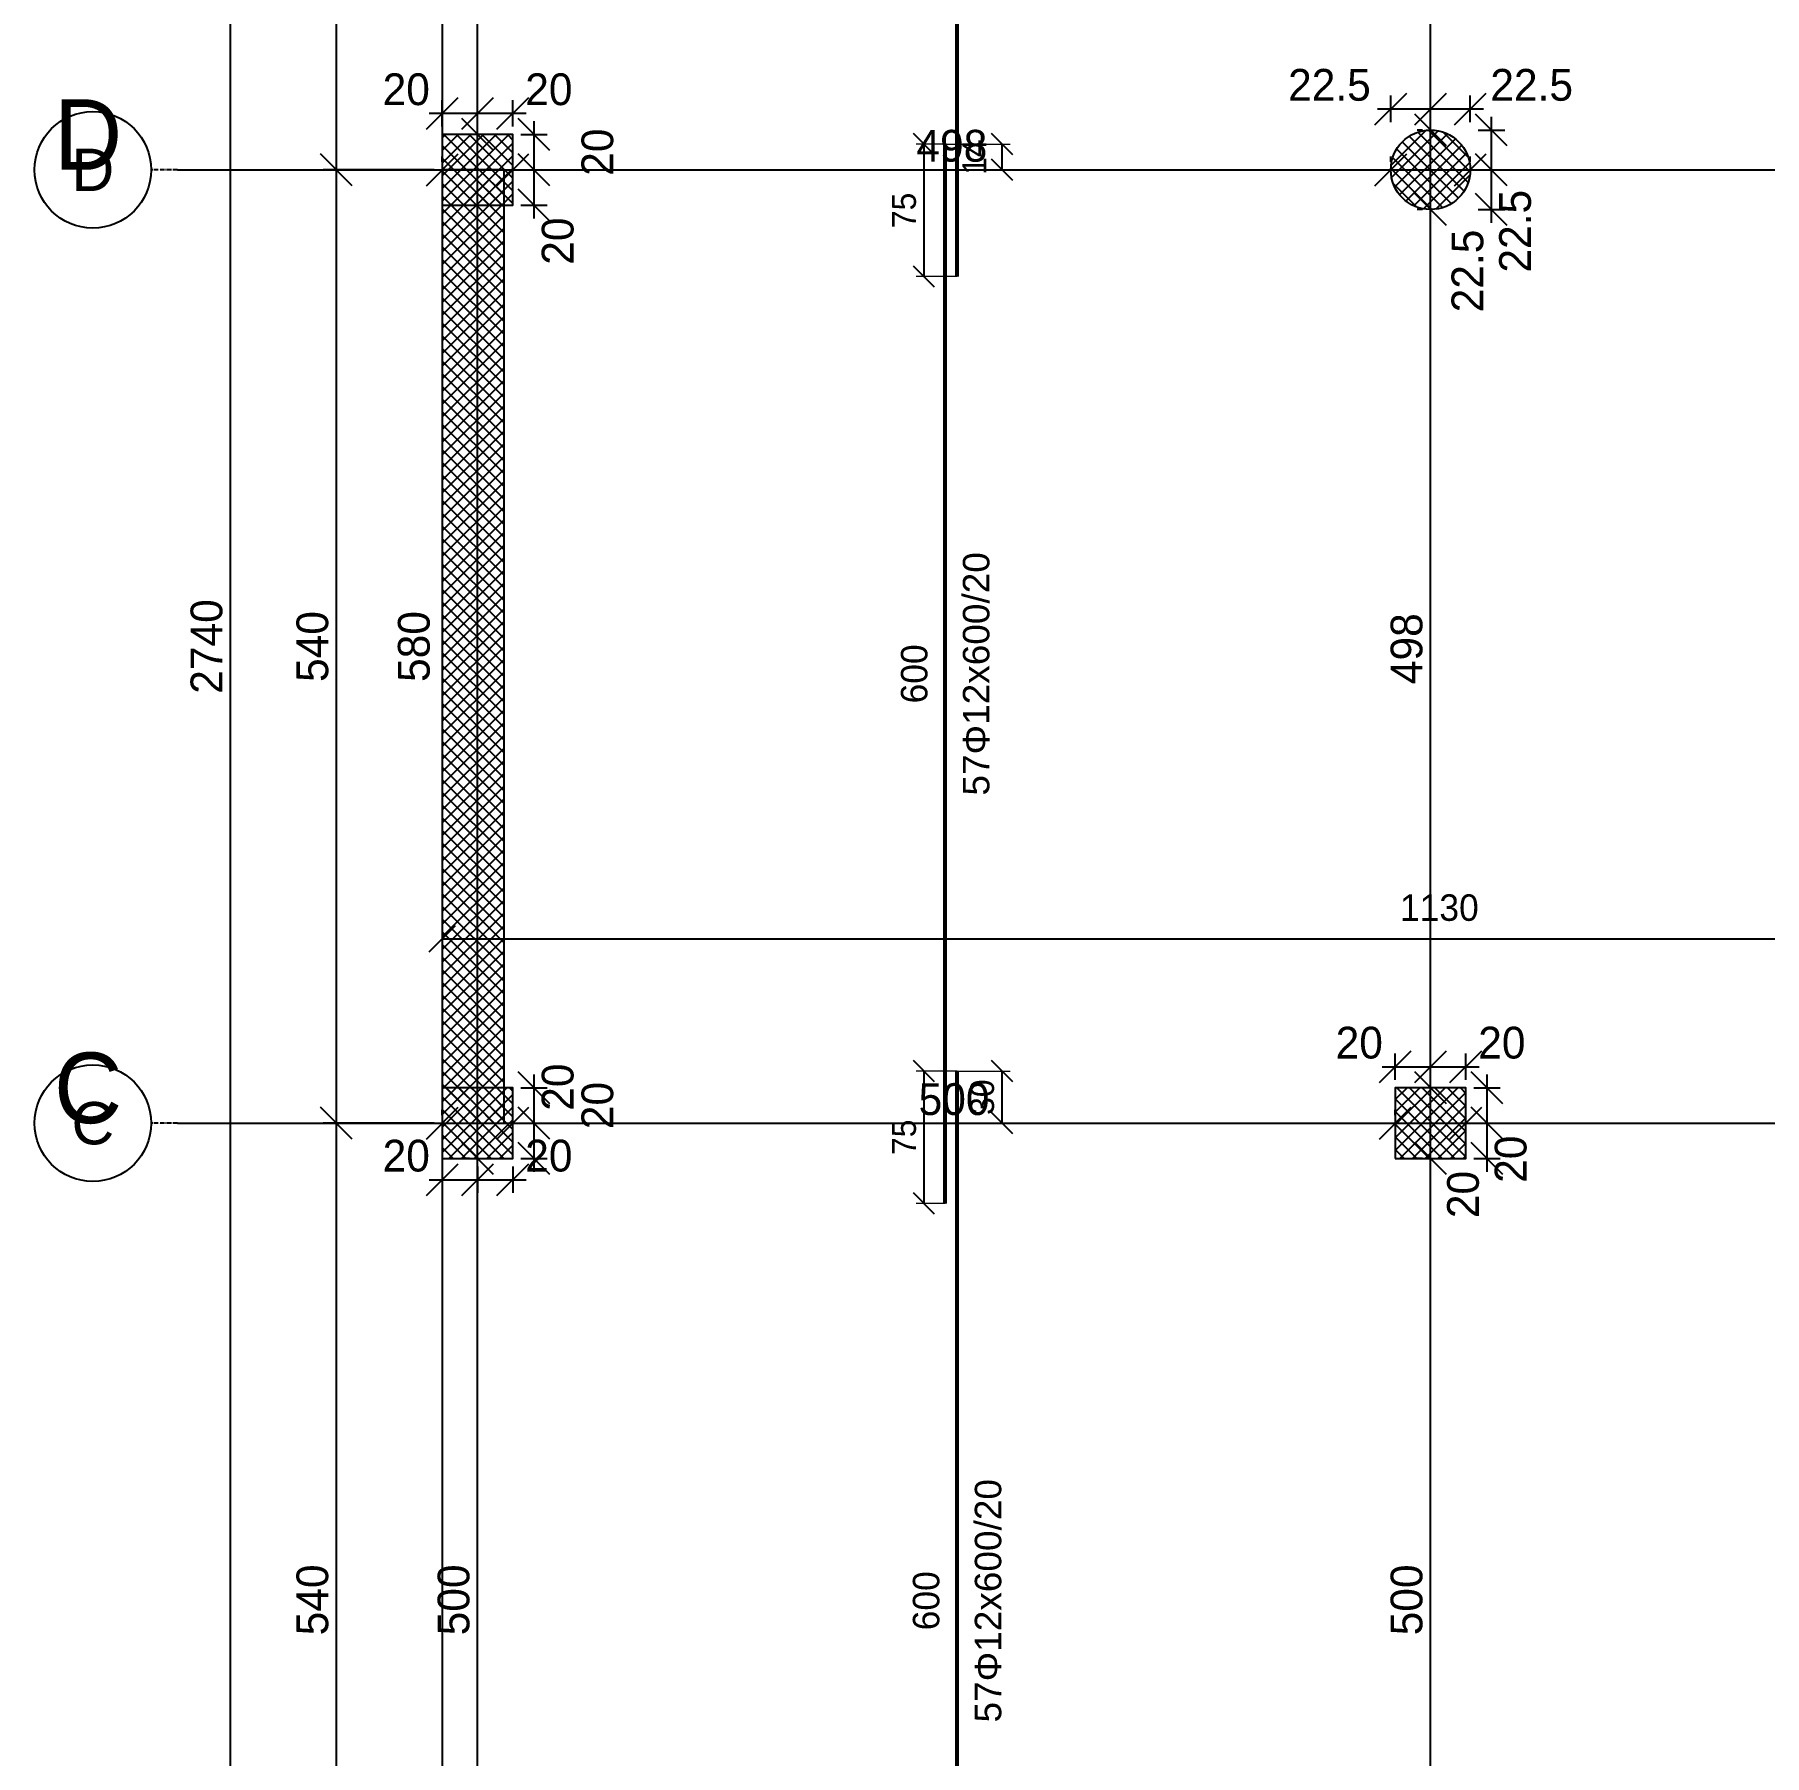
# Model space of a CAD drawing. Header units: centimetres. Extents: x -231 to 7431, y -4464 to 7215.
# Drawn here: x 4229 to 5209, y 742 to 1717 of the extents above; entities that cross this region are included whole.
import ezdxf
from ezdxf.enums import TextEntityAlignment as Align

# ---------------------------------------------------------------- set-up
doc = ezdxf.new("R2010")
doc.units = ezdxf.units.CM
doc.linetypes.add('DASHDOT', pattern=[3.556, 2.54, -0.508, 0, -0.508])
for name, color, linetype in [('AXIS', 8, 'Continuous'), ('COLUMN', 3, 'Continuous'), ('FW_AXIS', 7, 'Continuous'), ('FW_COLUMN_HATCH', 8, 'Continuous'), ('FW_DIM', 7, 'Continuous'), ('FW_WALL_HATCH', 8, 'Continuous'), ('REB_BOT_MESH_Y', 5, 'Continuous'), ('REB_BOT_MESH_Y_AXDIM', 5, 'Continuous'), ('REB_BOT_MESH_Y_LAP', 5, 'Continuous'), ('REB_BOT_MESH_Y_RANGE', 5, 'Continuous'), ('REB_BOT_MESH_Y_TEXT', 5, 'Continuous'), ('SLAB', 7, 'Continuous'), ('WALL', 4, 'Continuous')]:
    doc.layers.add(name, color=color, linetype=linetype)
doc.styles.add('REBAR_TXT', font='arial.ttf')
doc.dimstyles.new('FW_DIM', dxfattribs={"dimtxt": 18, "dimasz": 9, "dimexe": 7.5, "dimexo": 4.5, "dimgap": 4.5, "dimtad": 1, "dimdec": 0, "dimtxsty": 'Standard', "dimtsz": 9, "dimcen": 2.5, "dimdle": 7.5, "dimclrd": 256, "dimclre": 256, "dimclrt": 7, "dimazin": 3, "dimtfac": 1, "dimtmove": 2, "dimatfit": 3})
doc.dimstyles.new('REBAR LAP', dxfattribs={"dimtxt": 13.5, "dimasz": 2.5, "dimexe": 4.5, "dimexo": 0, "dimgap": 4.5, "dimtad": 1, "dimdec": 0, "dimtxsty": 'Standard', "dimtsz": 6, "dimcen": 2.5, "dimclrd": 6, "dimclre": 6, "dimclrt": 7, "dimazin": 3, "dimtfac": 1, "dimtmove": 2, "dimatfit": 3, "dimlwd": 25, "dimlwe": 18})
doc.dimstyles.new('REBAR M-200', dxfattribs={"dimtxt": 15, "dimasz": 15, "dimexe": 25, "dimexo": 12.5, "dimgap": 10, "dimtad": 1, "dimdec": 0, "dimtxsty": 'Standard', "dimblk": 'NONE', "dimcen": 50, "dimse1": 1, "dimse2": 1, "dimclrd": 6, "dimclre": 6, "dimclrt": 7, "dimazin": 3, "dimtfac": 1, "dimtmove": 2, "dimatfit": 3, "dimldrblk": 'NONE', "dimlwd": 53})
doc.dimstyles.new('REBAR RANGE', dxfattribs={"dimtxt": 15, "dimasz": 2.5, "dimexe": 0, "dimexo": 0, "dimgap": 10, "dimtad": 1, "dimdec": 0, "dimtxsty": 'Standard', "dimtsz": 7.5, "dimcen": 2.5, "dimse1": 1, "dimse2": 1, "dimclrd": 6, "dimclre": 6, "dimclrt": 7, "dimazin": 3, "dimtfac": 1, "dimtmove": 2, "dimatfit": 3, "dimlwd": 25})

# ---------------------------------------------------------------- blocks, each defined once
blk = doc.blocks.new('*D708')
at = {"color": 6, "lineweight": 53}
blk.add_line((4751.75, 529.5), (4751.75, 1129.5), dxfattribs=at)
at = {"layer": 'Defpoints'}
for p in [(4751.75, 1129.5), (4751.75, 529.5), (4751.75, 529.5)]:
    blk.add_point(p, dxfattribs=at)
at = {"layer": 'REB_BOT_MESH_Y', "color": 7, "insert": (4734.25, 829.5), "char_height": 15, "attachment_point": 5, "rotation": 90}
blk.add_mtext('600', dxfattribs=at)
blk = doc.blocks.new('_NONE')
blk = doc.blocks.new('*D709')
at = {"color": 6, "lineweight": 53}
blk.add_line((4745, 1054.5), (4745, 1654.5), dxfattribs=at)
at = {"layer": 'Defpoints'}
for p in [(4745, 1654.5), (4745, 1054.5), (4745, 1054.5)]:
    blk.add_point(p, dxfattribs=at)
at = {"layer": 'REB_BOT_MESH_Y', "color": 7, "insert": (4727.5, 1354.5), "char_height": 15, "attachment_point": 5, "rotation": 90}
blk.add_mtext('600', dxfattribs=at)
blk = doc.blocks.new('*D710')
at = {"color": 6, "lineweight": 53}
blk.add_line((4751.75, 1579.5), (4751.75, 2179.5), dxfattribs=at)
at = {"layer": 'Defpoints'}
for p in [(4751.75, 2179.5), (4751.75, 1579.5), (4751.75, 1579.5)]:
    blk.add_point(p, dxfattribs=at)
at = {"layer": 'REB_BOT_MESH_Y', "color": 7, "insert": (4734.25, 1879.5), "char_height": 15, "attachment_point": 5, "rotation": 90}
blk.add_mtext('600', dxfattribs=at)
blk = doc.blocks.new('_OBLIQUE')
at = {"color": 0, "linetype": 'BYBLOCK'}
blk.add_line((-0.5, -0.5), (0.5, 0.5), dxfattribs=at)
blk = doc.blocks.new('*D715')
at = {"color": 6, "lineweight": 18}
for p, q in [((4751.75, 1129.5), (4728.5, 1129.5)), ((4745, 1054.5), (4728.5, 1054.5))]:
    blk.add_line(p, q, dxfattribs=at)
at = {"color": 6, "lineweight": 25}
blk.add_line((4733, 1054.5), (4733, 1129.5), dxfattribs=at)
at = {"layer": 'Defpoints'}
for p in [(4751.75, 1129.5), (4733, 1054.5), (4745, 1054.5)]:
    blk.add_point(p, dxfattribs=at)
at = {"layer": 'REB_BOT_MESH_Y_LAP', "color": 6, "xscale": 12, "yscale": 12, "rotation": 90}
for p in [(4733, 1129.5), (4733, 1054.5)]:
    blk.add_blockref('_OBLIQUE', p, dxfattribs=at)
at = {"layer": 'REB_BOT_MESH_Y_LAP', "color": 7, "insert": (4721.75, 1092), "char_height": 13.5, "attachment_point": 5, "rotation": 90}
blk.add_mtext('75', dxfattribs=at)
blk = doc.blocks.new('*D716')
at = {"color": 6, "lineweight": 18}
for p, q in [((4751.75, 1129.5), (4781.75, 1129.5)), ((4751.75, 1100), (4781.75, 1100))]:
    blk.add_line(p, q, dxfattribs=at)
at = {"color": 6, "lineweight": 25}
blk.add_line((4777.25, 1100), (4777.25, 1129.5), dxfattribs=at)
at = {"layer": 'Defpoints'}
for p in [(4751.75, 1129.5), (4751.75, 1100), (4777.25, 1100)]:
    blk.add_point(p, dxfattribs=at)
at = {"layer": 'REB_BOT_MESH_Y_AXDIM', "color": 6, "xscale": 12, "yscale": 12, "rotation": 90}
for p in [(4777.25, 1129.5), (4777.25, 1100)]:
    blk.add_blockref('_OBLIQUE', p, dxfattribs=at)
at = {"layer": 'REB_BOT_MESH_Y_AXDIM', "color": 7, "insert": (4766, 1114.75), "char_height": 13.5, "attachment_point": 5, "rotation": 90}
blk.add_mtext('30', dxfattribs=at)
blk = doc.blocks.new('*D717')
at = {"color": 6, "lineweight": 18}
for p, q in [((4745, 1654.5), (4728.5, 1654.5)), ((4751.75, 1579.5), (4728.5, 1579.5))]:
    blk.add_line(p, q, dxfattribs=at)
at = {"color": 6, "lineweight": 25}
blk.add_line((4733, 1579.5), (4733, 1654.5), dxfattribs=at)
at = {"layer": 'Defpoints'}
for p in [(4745, 1654.5), (4733, 1579.5), (4751.75, 1579.5)]:
    blk.add_point(p, dxfattribs=at)
at = {"layer": 'REB_BOT_MESH_Y_LAP', "color": 6, "xscale": 12, "yscale": 12, "rotation": 90}
for p in [(4733, 1654.5), (4733, 1579.5)]:
    blk.add_blockref('_OBLIQUE', p, dxfattribs=at)
at = {"layer": 'REB_BOT_MESH_Y_LAP', "color": 7, "insert": (4721.75, 1617), "char_height": 13.5, "attachment_point": 5, "rotation": 90}
blk.add_mtext('75', dxfattribs=at)
blk = doc.blocks.new('*D718')
at = {"color": 6, "lineweight": 18}
for p, q in [((4745, 1654.5), (4781.75, 1654.5)), ((4745, 1640), (4781.75, 1640))]:
    blk.add_line(p, q, dxfattribs=at)
at = {"color": 6, "lineweight": 25}
blk.add_line((4777.25, 1640), (4777.25, 1654.5), dxfattribs=at)
at = {"layer": 'Defpoints'}
for p in [(4745, 1654.5), (4745, 1640), (4777.25, 1640)]:
    blk.add_point(p, dxfattribs=at)
at = {"layer": 'REB_BOT_MESH_Y_AXDIM', "color": 6, "xscale": 12, "yscale": 12, "rotation": 90}
for p in [(4777.25, 1654.5), (4777.25, 1640)]:
    blk.add_blockref('_OBLIQUE', p, dxfattribs=at)
at = {"layer": 'REB_BOT_MESH_Y_AXDIM', "color": 7, "insert": (4761.5, 1647.25), "char_height": 13.5, "attachment_point": 5, "rotation": 90}
blk.add_mtext('14', dxfattribs=at)
blk = doc.blocks.new('*D772')
at = {"color": 6, "lineweight": 25}
blk.add_line((4460, 1204.5), (5590, 1204.5), dxfattribs=at)
at = {"layer": 'Defpoints'}
for p in [(4460, 1204.5), (4460, 1204.5), (5590, 1204.5)]:
    blk.add_point(p, dxfattribs=at)
at = {"layer": 'REB_BOT_MESH_Y_RANGE', "color": 6, "xscale": 15, "yscale": 15}
for p in [(4460, 1204.5), (5590, 1204.5)]:
    blk.add_blockref('_OBLIQUE', p, dxfattribs=at)
at = {"layer": 'REB_BOT_MESH_Y_RANGE', "color": 7, "insert": (5025, 1222), "char_height": 15, "attachment_point": 5}
blk.add_mtext('1130', dxfattribs=at)
blk = doc.blocks.new('*D807')
for p, q in [((4460, 1075.5), (4460, 1060.5)), ((4480, 1075.5), (4480, 1060.5)), ((4452.5, 1068), (4487.5, 1068))]:
    blk.add_line(p, q)
at = {"layer": 'Defpoints'}
for p in [(4460, 1080), (4480, 1080), (4460, 1068)]:
    blk.add_point(p, dxfattribs=at)
at = {"layer": 'FW_DIM', "xscale": 18, "yscale": 18}
for p in [(4460, 1068), (4480, 1068)]:
    blk.add_blockref('_OBLIQUE', p, dxfattribs=at)
at = {"layer": 'FW_DIM', "color": 7, "insert": (4439.6, 1081.5), "char_height": 18, "attachment_point": 5}
blk.add_mtext('20', dxfattribs=at)
blk = doc.blocks.new('*D808')
for p, q in [((4480, 1075.5), (4480, 1060.5)), ((4500, 1075.5), (4500, 1060.5)), ((4472.5, 1068), (4507.5, 1068))]:
    blk.add_line(p, q)
at = {"layer": 'Defpoints'}
for p in [(4480, 1080), (4500, 1080), (4480, 1068)]:
    blk.add_point(p, dxfattribs=at)
at = {"layer": 'FW_DIM', "xscale": 18, "yscale": 18}
for p in [(4480, 1068), (4500, 1068)]:
    blk.add_blockref('_OBLIQUE', p, dxfattribs=at)
at = {"layer": 'FW_DIM', "color": 7, "insert": (4520.4, 1081.5), "char_height": 18, "attachment_point": 5}
blk.add_mtext('20', dxfattribs=at)
blk = doc.blocks.new('*D809')
for p, q in [((4504.5, 1100), (4519.5, 1100)), ((4512, 1072.5), (4512, 1107.5)), ((4504.5, 1080), (4519.5, 1080))]:
    blk.add_line(p, q)
at = {"layer": 'Defpoints'}
for p in [(4500, 1100), (4500, 1080), (4512, 1080)]:
    blk.add_point(p, dxfattribs=at)
at = {"layer": 'FW_DIM', "xscale": 18, "yscale": 18, "rotation": 90}
for p in [(4512, 1100), (4512, 1080)]:
    blk.add_blockref('_OBLIQUE', p, dxfattribs=at)
at = {"layer": 'FW_DIM', "color": 7, "insert": (4525.5, 1120.4), "char_height": 18, "attachment_point": 5, "rotation": 90}
blk.add_mtext('20', dxfattribs=at)
blk = doc.blocks.new('*D810')
for p, q in [((4512, 1092.5), (4512, 1127.5)), ((4504.5, 1120), (4519.5, 1120)), ((4504.5, 1100), (4519.5, 1100))]:
    blk.add_line(p, q)
at = {"layer": 'Defpoints'}
for p in [(4500, 1120), (4500, 1100), (4512, 1100)]:
    blk.add_point(p, dxfattribs=at)
at = {"layer": 'FW_DIM', "xscale": 18, "yscale": 18, "rotation": 90}
for p in [(4512, 1120), (4512, 1100)]:
    blk.add_blockref('_OBLIQUE', p, dxfattribs=at)
at = {"layer": 'FW_DIM', "color": 7, "insert": (4548, 1110), "char_height": 18, "attachment_point": 5, "rotation": 90}
blk.add_mtext('20', dxfattribs=at)
blk = doc.blocks.new('*D811')
for p, q in [((4460, 1664.5), (4460, 1679.5)), ((4480, 1664.5), (4480, 1679.5)), ((4452.5, 1672), (4487.5, 1672))]:
    blk.add_line(p, q)
at = {"layer": 'Defpoints'}
for p in [(4460, 1672), (4460, 1660), (4480, 1660)]:
    blk.add_point(p, dxfattribs=at)
at = {"layer": 'FW_DIM', "xscale": 18, "yscale": 18}
for p in [(4460, 1672), (4480, 1672)]:
    blk.add_blockref('_OBLIQUE', p, dxfattribs=at)
at = {"layer": 'FW_DIM', "color": 7, "insert": (4439.6, 1685.5), "char_height": 18, "attachment_point": 5}
blk.add_mtext('20', dxfattribs=at)
blk = doc.blocks.new('*D812')
for p, q in [((4480, 1664.5), (4480, 1679.5)), ((4500, 1664.5), (4500, 1679.5)), ((4472.5, 1672), (4507.5, 1672))]:
    blk.add_line(p, q)
at = {"layer": 'Defpoints'}
for p in [(4480, 1672), (4480, 1660), (4500, 1660)]:
    blk.add_point(p, dxfattribs=at)
at = {"layer": 'FW_DIM', "xscale": 18, "yscale": 18}
for p in [(4480, 1672), (4500, 1672)]:
    blk.add_blockref('_OBLIQUE', p, dxfattribs=at)
at = {"layer": 'FW_DIM', "color": 7, "insert": (4520.4, 1685.5), "char_height": 18, "attachment_point": 5}
blk.add_mtext('20', dxfattribs=at)
blk = doc.blocks.new('*D813')
for p, q in [((4512, 1612.5), (4512, 1647.5)), ((4504.5, 1640), (4519.5, 1640)), ((4504.5, 1620), (4519.5, 1620))]:
    blk.add_line(p, q)
at = {"layer": 'Defpoints'}
for p in [(4500, 1640), (4500, 1620), (4512, 1620)]:
    blk.add_point(p, dxfattribs=at)
at = {"layer": 'FW_DIM', "xscale": 18, "yscale": 18, "rotation": 90}
for p in [(4512, 1640), (4512, 1620)]:
    blk.add_blockref('_OBLIQUE', p, dxfattribs=at)
at = {"layer": 'FW_DIM', "color": 7, "insert": (4525.5, 1599.6), "char_height": 18, "attachment_point": 5, "rotation": 90}
blk.add_mtext('20', dxfattribs=at)
blk = doc.blocks.new('*D814')
for p, q in [((4512, 1632.5), (4512, 1667.5)), ((4504.5, 1660), (4519.5, 1660)), ((4504.5, 1640), (4519.5, 1640))]:
    blk.add_line(p, q)
at = {"layer": 'Defpoints'}
for p in [(4500, 1660), (4500, 1640), (4512, 1640)]:
    blk.add_point(p, dxfattribs=at)
at = {"layer": 'FW_DIM', "xscale": 18, "yscale": 18, "rotation": 90}
for p in [(4512, 1660), (4512, 1640)]:
    blk.add_blockref('_OBLIQUE', p, dxfattribs=at)
at = {"layer": 'FW_DIM', "color": 7, "insert": (4548, 1650), "char_height": 18, "attachment_point": 5, "rotation": 90}
blk.add_mtext('20', dxfattribs=at)
blk = doc.blocks.new('*D831')
for p, q in [((5000, 1124.5), (5000, 1139.5)), ((5020, 1124.5), (5020, 1139.5)), ((4992.5, 1132), (5027.5, 1132))]:
    blk.add_line(p, q)
at = {"layer": 'Defpoints'}
for p in [(5000, 1132), (5000, 1120), (5020, 1120)]:
    blk.add_point(p, dxfattribs=at)
at = {"layer": 'FW_DIM', "xscale": 18, "yscale": 18}
for p in [(5000, 1132), (5020, 1132)]:
    blk.add_blockref('_OBLIQUE', p, dxfattribs=at)
at = {"layer": 'FW_DIM', "color": 7, "insert": (4979.6, 1145.5), "char_height": 18, "attachment_point": 5}
blk.add_mtext('20', dxfattribs=at)
blk = doc.blocks.new('*D832')
for p, q in [((5020, 1124.5), (5020, 1139.5)), ((5040, 1124.5), (5040, 1139.5)), ((5012.5, 1132), (5047.5, 1132))]:
    blk.add_line(p, q)
at = {"layer": 'Defpoints'}
for p in [(5020, 1132), (5020, 1120), (5040, 1120)]:
    blk.add_point(p, dxfattribs=at)
at = {"layer": 'FW_DIM', "xscale": 18, "yscale": 18}
for p in [(5020, 1132), (5040, 1132)]:
    blk.add_blockref('_OBLIQUE', p, dxfattribs=at)
at = {"layer": 'FW_DIM', "color": 7, "insert": (5060.4, 1145.5), "char_height": 18, "attachment_point": 5}
blk.add_mtext('20', dxfattribs=at)
blk = doc.blocks.new('*D833')
for p, q in [((5044.5, 1100), (5059.5, 1100)), ((5052, 1072.5), (5052, 1107.5)), ((5044.5, 1080), (5059.5, 1080))]:
    blk.add_line(p, q)
at = {"layer": 'Defpoints'}
for p in [(5040, 1100), (5040, 1080), (5052, 1080)]:
    blk.add_point(p, dxfattribs=at)
at = {"layer": 'FW_DIM', "xscale": 18, "yscale": 18, "rotation": 90}
for p in [(5052, 1100), (5052, 1080)]:
    blk.add_blockref('_OBLIQUE', p, dxfattribs=at)
at = {"layer": 'FW_DIM', "color": 7, "insert": (5038.5, 1059.6), "char_height": 18, "attachment_point": 5, "rotation": 90}
blk.add_mtext('20', dxfattribs=at)
blk = doc.blocks.new('*D834')
for p, q in [((5052, 1092.5), (5052, 1127.5)), ((5044.5, 1120), (5059.5, 1120)), ((5044.5, 1100), (5059.5, 1100))]:
    blk.add_line(p, q)
at = {"layer": 'Defpoints'}
for p in [(5040, 1120), (5040, 1100), (5052, 1100)]:
    blk.add_point(p, dxfattribs=at)
at = {"layer": 'FW_DIM', "xscale": 18, "yscale": 18, "rotation": 90}
for p in [(5052, 1120), (5052, 1100)]:
    blk.add_blockref('_OBLIQUE', p, dxfattribs=at)
at = {"layer": 'FW_DIM', "color": 7, "insert": (5065.5, 1079.6), "char_height": 18, "attachment_point": 5, "rotation": 90}
blk.add_mtext('20', dxfattribs=at)
blk = doc.blocks.new('*D835')
for p, q in [((4997.5, 1667), (4997.5, 1682)), ((5020, 1667), (5020, 1682)), ((4990, 1674.5), (5027.5, 1674.5))]:
    blk.add_line(p, q)
at = {"layer": 'Defpoints'}
for p in [(4997.5, 1674.5), (4997.5, 1662.5), (5020, 1662.5)]:
    blk.add_point(p, dxfattribs=at)
at = {"layer": 'FW_DIM', "xscale": 18, "yscale": 18}
for p in [(4997.5, 1674.5), (5020, 1674.5)]:
    blk.add_blockref('_OBLIQUE', p, dxfattribs=at)
at = {"layer": 'FW_DIM', "color": 7, "insert": (4962.7, 1688), "char_height": 18, "attachment_point": 5}
blk.add_mtext('22.5', dxfattribs=at)
blk = doc.blocks.new('*D836')
for p, q in [((5020, 1667), (5020, 1682)), ((5042.5, 1667), (5042.5, 1682)), ((5012.5, 1674.5), (5050, 1674.5))]:
    blk.add_line(p, q)
at = {"layer": 'Defpoints'}
for p in [(5020, 1674.5), (5020, 1662.5), (5042.5, 1662.5)]:
    blk.add_point(p, dxfattribs=at)
at = {"layer": 'FW_DIM', "xscale": 18, "yscale": 18}
for p in [(5020, 1674.5), (5042.5, 1674.5)]:
    blk.add_blockref('_OBLIQUE', p, dxfattribs=at)
at = {"layer": 'FW_DIM', "color": 7, "insert": (5077.3, 1688), "char_height": 18, "attachment_point": 5}
blk.add_mtext('22.5', dxfattribs=at)
blk = doc.blocks.new('*D837')
for p, q in [((5054.5, 1610), (5054.5, 1647.5)), ((5047, 1640), (5062, 1640)), ((5047, 1617.5), (5062, 1617.5))]:
    blk.add_line(p, q)
at = {"layer": 'Defpoints'}
for p in [(5042.5, 1640), (5042.5, 1617.5), (5054.5, 1617.5)]:
    blk.add_point(p, dxfattribs=at)
at = {"layer": 'FW_DIM', "xscale": 18, "yscale": 18, "rotation": 90}
for p in [(5054.5, 1640), (5054.5, 1617.5)]:
    blk.add_blockref('_OBLIQUE', p, dxfattribs=at)
at = {"layer": 'FW_DIM', "color": 7, "insert": (5041, 1582.7), "char_height": 18, "attachment_point": 5, "rotation": 90}
blk.add_mtext('22.5', dxfattribs=at)
blk = doc.blocks.new('*D838')
for p, q in [((5054.5, 1632.5), (5054.5, 1670)), ((5047, 1662.5), (5062, 1662.5)), ((5047, 1640), (5062, 1640))]:
    blk.add_line(p, q)
at = {"layer": 'Defpoints'}
for p in [(5042.5, 1662.5), (5042.5, 1640), (5054.5, 1640)]:
    blk.add_point(p, dxfattribs=at)
at = {"layer": 'FW_DIM', "xscale": 18, "yscale": 18, "rotation": 90}
for p in [(5054.5, 1662.5), (5054.5, 1640)]:
    blk.add_blockref('_OBLIQUE', p, dxfattribs=at)
at = {"layer": 'FW_DIM', "color": 7, "insert": (5068, 1605.2), "char_height": 18, "attachment_point": 5, "rotation": 90}
blk.add_mtext('22.5', dxfattribs=at)
blk = doc.blocks.new('*D949')
for p, q in [((4452.5, 1100), (4507.5, 1100)), ((4460, 1104.5), (4460, 1107.5)), ((4500, 1104.5), (4500, 1107.5))]:
    blk.add_line(p, q)
at = {"layer": 'Defpoints'}
for p in [(4460, 1100), (4460, 1100), (4500, 1100)]:
    blk.add_point(p, dxfattribs=at)
at = {"layer": 'FW_DIM', "xscale": 18, "yscale": 18}
for p in [(4460, 1100), (4500, 1100)]:
    blk.add_blockref('_OBLIQUE', p, dxfattribs=at)
blk = doc.blocks.new('*D950')
for p, q in [((4492.5, 1100), (5007.5, 1100)), ((4500, 1104.5), (4500, 1107.5)), ((5000, 1104.5), (5000, 1107.5))]:
    blk.add_line(p, q)
at = {"layer": 'Defpoints'}
for p in [(4500, 1100), (4500, 1100), (5000, 1100)]:
    blk.add_point(p, dxfattribs=at)
at = {"layer": 'FW_DIM', "xscale": 18, "yscale": 18}
for p in [(4500, 1100), (5000, 1100)]:
    blk.add_blockref('_OBLIQUE', p, dxfattribs=at)
at = {"layer": 'FW_DIM', "color": 7, "insert": (4750, 1113.5), "char_height": 18, "attachment_point": 5}
blk.add_mtext('500', dxfattribs=at)
blk = doc.blocks.new('*D951')
for p, q in [((4992.5, 1100), (5047.5, 1100)), ((5000, 1104.5), (5000, 1107.5)), ((5040, 1104.5), (5040, 1107.5))]:
    blk.add_line(p, q)
at = {"layer": 'Defpoints'}
for p in [(5000, 1100), (5000, 1100), (5040, 1100)]:
    blk.add_point(p, dxfattribs=at)
at = {"layer": 'FW_DIM', "xscale": 18, "yscale": 18}
for p in [(5000, 1100), (5040, 1100)]:
    blk.add_blockref('_OBLIQUE', p, dxfattribs=at)
blk = doc.blocks.new('*D952')
for p, q in [((5032.5, 1100), (5555, 1100)), ((5040, 1104.5), (5040, 1107.5)), ((5547.5, 1104.5), (5547.5, 1107.5))]:
    blk.add_line(p, q)
at = {"layer": 'Defpoints'}
for p in [(5040, 1100), (5040, 1100), (5547.5, 1100)]:
    blk.add_point(p, dxfattribs=at)
at = {"layer": 'FW_DIM', "xscale": 18, "yscale": 18}
for p in [(5040, 1100), (5547.5, 1100)]:
    blk.add_blockref('_OBLIQUE', p, dxfattribs=at)
at = {"layer": 'FW_DIM', "color": 7, "insert": (5293.75, 1113.5), "char_height": 18, "attachment_point": 5}
blk.add_mtext('508', dxfattribs=at)
blk = doc.blocks.new('*D958')
for p, q in [((4460, 1644.5), (4460, 1647.5)), ((4500, 1644.5), (4500, 1647.5)), ((4452.5, 1640), (4507.5, 1640))]:
    blk.add_line(p, q)
at = {"layer": 'Defpoints'}
for p in [(4460, 1640), (4460, 1640), (4500, 1640)]:
    blk.add_point(p, dxfattribs=at)
at = {"layer": 'FW_DIM', "xscale": 18, "yscale": 18}
for p in [(4460, 1640), (4500, 1640)]:
    blk.add_blockref('_OBLIQUE', p, dxfattribs=at)
blk = doc.blocks.new('*D959')
for p, q in [((4500, 1644.5), (4500, 1647.5)), ((4997.5, 1644.5), (4997.5, 1647.5)), ((4492.5, 1640), (5005, 1640))]:
    blk.add_line(p, q)
at = {"layer": 'Defpoints'}
for p in [(4500, 1640), (4500, 1640), (4997.5, 1640)]:
    blk.add_point(p, dxfattribs=at)
at = {"layer": 'FW_DIM', "xscale": 18, "yscale": 18}
for p in [(4500, 1640), (4997.5, 1640)]:
    blk.add_blockref('_OBLIQUE', p, dxfattribs=at)
at = {"layer": 'FW_DIM', "color": 7, "insert": (4748.75, 1653.5), "char_height": 18, "attachment_point": 5}
blk.add_mtext('498', dxfattribs=at)
blk = doc.blocks.new('*D960')
for p, q in [((4997.5, 1644.5), (4997.5, 1647.5)), ((5042.5, 1644.5), (5042.5, 1647.5)), ((4990, 1640), (5050, 1640))]:
    blk.add_line(p, q)
at = {"layer": 'Defpoints'}
for p in [(4997.5, 1640), (4997.5, 1640), (5042.5, 1640)]:
    blk.add_point(p, dxfattribs=at)
at = {"layer": 'FW_DIM', "xscale": 18, "yscale": 18}
for p in [(4997.5, 1640), (5042.5, 1640)]:
    blk.add_blockref('_OBLIQUE', p, dxfattribs=at)
blk = doc.blocks.new('*D961')
for p, q in [((5042.5, 1644.5), (5042.5, 1647.5)), ((5547.5, 1644.5), (5547.5, 1647.5)), ((5035, 1640), (5555, 1640))]:
    blk.add_line(p, q)
at = {"layer": 'Defpoints'}
for p in [(5042.5, 1640), (5042.5, 1640), (5547.5, 1640)]:
    blk.add_point(p, dxfattribs=at)
at = {"layer": 'FW_DIM', "xscale": 18, "yscale": 18}
for p in [(5042.5, 1640), (5547.5, 1640)]:
    blk.add_blockref('_OBLIQUE', p, dxfattribs=at)
at = {"layer": 'FW_DIM', "color": 7, "insert": (5295, 1653.5), "char_height": 18, "attachment_point": 5}
blk.add_mtext('505', dxfattribs=at)
blk = doc.blocks.new('*D992')
for p, q in [((4475.5, 1080), (4472.5, 1080)), ((4480, 572.5), (4480, 1087.5)), ((4475.5, 580), (4472.5, 580))]:
    blk.add_line(p, q)
at = {"layer": 'Defpoints'}
for p in [(4480, 1080), (4480, 580), (4480, 580)]:
    blk.add_point(p, dxfattribs=at)
at = {"layer": 'FW_DIM', "xscale": 18, "yscale": 18, "rotation": 90}
for p in [(4480, 1080), (4480, 580)]:
    blk.add_blockref('_OBLIQUE', p, dxfattribs=at)
at = {"layer": 'FW_DIM', "color": 7, "insert": (4466.5, 830), "char_height": 18, "attachment_point": 5, "rotation": 90}
blk.add_mtext('500', dxfattribs=at)
blk = doc.blocks.new('*D993')
for p, q in [((4480, 1072.5), (4480, 1667.5)), ((4475.5, 1660), (4472.5, 1660)), ((4475.5, 1080), (4472.5, 1080))]:
    blk.add_line(p, q)
at = {"layer": 'Defpoints'}
for p in [(4480, 1660), (4480, 1080), (4480, 1080)]:
    blk.add_point(p, dxfattribs=at)
at = {"layer": 'FW_DIM', "xscale": 18, "yscale": 18, "rotation": 90}
for p in [(4480, 1660), (4480, 1080)]:
    blk.add_blockref('_OBLIQUE', p, dxfattribs=at)
at = {"layer": 'FW_DIM', "color": 7, "insert": (4444, 1370), "char_height": 18, "attachment_point": 5, "rotation": 90}
blk.add_mtext('580', dxfattribs=at)
blk = doc.blocks.new('*D994')
for p, q in [((4480, 1652.5), (4480, 2167.5)), ((4475.5, 2160), (4472.5, 2160)), ((4475.5, 1660), (4472.5, 1660))]:
    blk.add_line(p, q)
at = {"layer": 'Defpoints'}
for p in [(4480, 2160), (4480, 1660), (4480, 1660)]:
    blk.add_point(p, dxfattribs=at)
at = {"layer": 'FW_DIM', "xscale": 18, "yscale": 18, "rotation": 90}
for p in [(4480, 2160), (4480, 1660)]:
    blk.add_blockref('_OBLIQUE', p, dxfattribs=at)
at = {"layer": 'FW_DIM', "color": 7, "insert": (4466.5, 1910), "char_height": 18, "attachment_point": 5, "rotation": 90}
blk.add_mtext('500', dxfattribs=at)
blk = doc.blocks.new('*D1001')
for p, q in [((5015.5, 1080), (5012.5, 1080)), ((5020, 572.5), (5020, 1087.5)), ((5015.5, 580), (5012.5, 580))]:
    blk.add_line(p, q)
at = {"layer": 'Defpoints'}
for p in [(5020, 1080), (5020, 580), (5020, 580)]:
    blk.add_point(p, dxfattribs=at)
at = {"layer": 'FW_DIM', "xscale": 18, "yscale": 18, "rotation": 90}
for p in [(5020, 1080), (5020, 580)]:
    blk.add_blockref('_OBLIQUE', p, dxfattribs=at)
at = {"layer": 'FW_DIM', "color": 7, "insert": (5006.5, 830), "char_height": 18, "attachment_point": 5, "rotation": 90}
blk.add_mtext('500', dxfattribs=at)
blk = doc.blocks.new('*D1002')
for p, q in [((5020, 1072.5), (5020, 1127.5)), ((5015.5, 1120), (5012.5, 1120)), ((5015.5, 1080), (5012.5, 1080))]:
    blk.add_line(p, q)
at = {"layer": 'Defpoints'}
for p in [(5020, 1120), (5020, 1080), (5020, 1080)]:
    blk.add_point(p, dxfattribs=at)
at = {"layer": 'FW_DIM', "xscale": 18, "yscale": 18, "rotation": 90}
for p in [(5020, 1120), (5020, 1080)]:
    blk.add_blockref('_OBLIQUE', p, dxfattribs=at)
blk = doc.blocks.new('*D1003')
for p, q in [((5015.5, 1617.5), (5012.5, 1617.5)), ((5020, 1112.5), (5020, 1625)), ((5015.5, 1120), (5012.5, 1120))]:
    blk.add_line(p, q)
at = {"layer": 'Defpoints'}
for p in [(5020, 1617.5), (5020, 1120), (5020, 1120)]:
    blk.add_point(p, dxfattribs=at)
at = {"layer": 'FW_DIM', "xscale": 18, "yscale": 18, "rotation": 90}
for p in [(5020, 1617.5), (5020, 1120)]:
    blk.add_blockref('_OBLIQUE', p, dxfattribs=at)
at = {"layer": 'FW_DIM', "color": 7, "insert": (5006.5, 1368.75), "char_height": 18, "attachment_point": 5, "rotation": 90}
blk.add_mtext('498', dxfattribs=at)
blk = doc.blocks.new('*D1004')
for p, q in [((5020, 1610), (5020, 1670)), ((5015.5, 1662.5), (5012.5, 1662.5)), ((5015.5, 1617.5), (5012.5, 1617.5))]:
    blk.add_line(p, q)
at = {"layer": 'Defpoints'}
for p in [(5020, 1662.5), (5020, 1617.5), (5020, 1617.5)]:
    blk.add_point(p, dxfattribs=at)
at = {"layer": 'FW_DIM', "xscale": 18, "yscale": 18, "rotation": 90}
for p in [(5020, 1662.5), (5020, 1617.5)]:
    blk.add_blockref('_OBLIQUE', p, dxfattribs=at)
blk = doc.blocks.new('*D1005')
for p, q in [((5020, 1655), (5020, 2167.5)), ((5015.5, 2160), (5012.5, 2160)), ((5015.5, 1662.5), (5012.5, 1662.5))]:
    blk.add_line(p, q)
at = {"layer": 'Defpoints'}
for p in [(5020, 2160), (5020, 1662.5), (5020, 1662.5)]:
    blk.add_point(p, dxfattribs=at)
at = {"layer": 'FW_DIM', "xscale": 18, "yscale": 18, "rotation": 90}
for p in [(5020, 2160), (5020, 1662.5)]:
    blk.add_blockref('_OBLIQUE', p, dxfattribs=at)
at = {"layer": 'FW_DIM', "color": 7, "insert": (5006.5, 1911.25), "char_height": 18, "attachment_point": 5, "rotation": 90}
blk.add_mtext('498', dxfattribs=at)
blk = doc.blocks.new('*D1068')
for p, q in [((4455.5, 1100), (4392.5, 1100)), ((4400, 552.5), (4400, 1107.5)), ((4455.5, 560), (4392.5, 560))]:
    blk.add_line(p, q)
at = {"layer": 'Defpoints'}
for p in [(4460, 1100), (4400, 560), (4460, 560)]:
    blk.add_point(p, dxfattribs=at)
at = {"layer": 'FW_DIM', "xscale": 18, "yscale": 18, "rotation": 90}
for p in [(4400, 1100), (4400, 560)]:
    blk.add_blockref('_OBLIQUE', p, dxfattribs=at)
at = {"layer": 'FW_DIM', "color": 7, "insert": (4386.5, 830), "char_height": 18, "attachment_point": 5, "rotation": 90}
blk.add_mtext('540', dxfattribs=at)
blk = doc.blocks.new('*D1069')
for p, q in [((4400, 1092.5), (4400, 1647.5)), ((4455.5, 1640), (4392.5, 1640)), ((4455.5, 1100), (4392.5, 1100))]:
    blk.add_line(p, q)
at = {"layer": 'Defpoints'}
for p in [(4460, 1640), (4400, 1100), (4460, 1100)]:
    blk.add_point(p, dxfattribs=at)
at = {"layer": 'FW_DIM', "xscale": 18, "yscale": 18, "rotation": 90}
for p in [(4400, 1640), (4400, 1100)]:
    blk.add_blockref('_OBLIQUE', p, dxfattribs=at)
at = {"layer": 'FW_DIM', "color": 7, "insert": (4386.5, 1370), "char_height": 18, "attachment_point": 5, "rotation": 90}
blk.add_mtext('540', dxfattribs=at)
blk = doc.blocks.new('*D1070')
for p, q in [((4400, 1632.5), (4400, 2187.5)), ((4455.5, 2180), (4392.5, 2180)), ((4455.5, 1640), (4392.5, 1640))]:
    blk.add_line(p, q)
at = {"layer": 'Defpoints'}
for p in [(4460, 2180), (4400, 1640), (4460, 1640)]:
    blk.add_point(p, dxfattribs=at)
at = {"layer": 'FW_DIM', "xscale": 18, "yscale": 18, "rotation": 90}
for p in [(4400, 2180), (4400, 1640)]:
    blk.add_blockref('_OBLIQUE', p, dxfattribs=at)
at = {"layer": 'FW_DIM', "color": 7, "insert": (4386.5, 1910), "char_height": 18, "attachment_point": 5, "rotation": 90}
blk.add_mtext('540', dxfattribs=at)
blk = doc.blocks.new('*D1080')
for p, q in [((4340, -7.5), (4340, 2747.5)), ((4455.5, 2740), (4332.5, 2740)), ((4455.5, 0), (4332.5, 0))]:
    blk.add_line(p, q)
at = {"layer": 'Defpoints'}
for p in [(4460, 2740), (4340, 0), (4460, 0)]:
    blk.add_point(p, dxfattribs=at)
at = {"layer": 'FW_DIM', "xscale": 18, "yscale": 18, "rotation": 90}
for p in [(4340, 2740), (4340, 0)]:
    blk.add_blockref('_OBLIQUE', p, dxfattribs=at)
at = {"layer": 'FW_DIM', "color": 7, "insert": (4326.5, 1370), "char_height": 18, "attachment_point": 5, "rotation": 90}
blk.add_mtext('2740', dxfattribs=at)

msp = doc.modelspace()

# ---------------------------------------------------------------- hatches: boundary and pattern name
at = {"layer": 'FW_COLUMN_HATCH'}
h = msp.add_hatch(dxfattribs=at)
h.set_pattern_fill('ANSI37', scale=1.6)
h.paths.add_polyline_path([(4460, 1620), (4460, 1660), (4500, 1660), (4500, 1620), (4460, 1620)])
h = msp.add_hatch(dxfattribs=at)
h.set_pattern_fill('ANSI37', scale=1.6)
h.paths.add_polyline_path([(5042.5, 1640), (5042.38, 1637.7), (5042.04, 1635.47), (5041.49, 1633.31), (5040.73, 1631.24), (5039.78, 1629.28), (5038.66, 1627.42), (5037.36, 1625.69), (5035.91, 1624.09), (5034.31, 1622.64), (5032.58, 1621.34), (5030.72, 1620.22), (5028.76, 1619.27), (5026.69, 1618.51), (5024.53, 1617.96), (5022.3, 1617.62), (5020, 1617.5), (5017.7, 1617.62), (5015.47, 1617.96), (5013.31, 1618.51), (5011.24, 1619.27), (5009.28, 1620.22), (5007.42, 1621.34), (5005.69, 1622.64), (5004.09, 1624.09), (5002.64, 1625.69), (5001.34, 1627.42), (5000.22, 1629.28), (4999.27, 1631.24), (4998.51, 1633.31), (4997.96, 1635.47), (4997.62, 1637.7), (4997.5, 1640), (4997.62, 1642.3), (4997.96, 1644.53), (4998.51, 1646.69), (4999.27, 1648.76), (5000.22, 1650.72), (5001.34, 1652.58), (5002.64, 1654.31), (5004.09, 1655.91), (5005.69, 1657.36), (5007.42, 1658.66), (5009.28, 1659.78), (5011.24, 1660.73), (5013.31, 1661.49), (5015.47, 1662.04), (5017.7, 1662.38), (5020, 1662.5), (5022.3, 1662.38), (5024.53, 1662.04), (5026.69, 1661.49), (5028.76, 1660.73), (5030.72, 1659.78), (5032.58, 1658.66), (5034.31, 1657.36), (5035.91, 1655.91), (5037.36, 1654.31), (5038.66, 1652.58), (5039.78, 1650.72), (5040.73, 1648.76), (5041.49, 1646.69), (5042.04, 1644.53), (5042.38, 1642.3), (5042.5, 1640)])
h = msp.add_hatch(dxfattribs=at)
h.set_pattern_fill('ANSI37', scale=1.6)
h.paths.add_polyline_path([(4460, 1080), (4460, 1120), (4500, 1120), (4500, 1080), (4460, 1080)])
h = msp.add_hatch(dxfattribs=at)
h.set_pattern_fill('ANSI37', scale=1.6)
h.paths.add_polyline_path([(5000, 1080), (5000, 1120), (5040, 1120), (5040, 1080), (5000, 1080)])
at = {"layer": 'FW_WALL_HATCH'}
h = msp.add_hatch(dxfattribs=at)
h.set_pattern_fill('ANSI37', scale=1.6)
h.paths.add_polyline_path([(4495, 1100), (4460, 1100), (4460, 1640), (4495, 1640), (4495, 1100)])

# ---------------------------------------------------------------- linework, layer by layer
at = {"layer": 'AXIS'}
for p, q in [((4480, -150), (4480, 2890)), ((5020, -150), (5020, 2890)), ((4310, 1640), (7350, 1640)), ((4310, 1100), (7350, 1100))]:
    msp.add_line(p, q, dxfattribs=at)
at = {"layer": 'COLUMN'}
for points in [[(4460, 1620), (4500, 1620), (4500, 1660), (4460, 1660)], [(4460, 1080), (4500, 1080), (4500, 1120), (4460, 1120)], [(5000, 1080), (5040, 1080), (5040, 1120), (5000, 1120)]]:
    msp.add_lwpolyline(points, close=True, dxfattribs=at)
msp.add_circle((5020, 1640), 22.5, dxfattribs=at)
at = {"layer": 'FW_AXIS', "linetype": 'DASHDOT'}
for p, q in [((4310, 1640), (4295, 1640)), ((4310, 1100), (4295, 1100))]:
    msp.add_line(p, q, dxfattribs=at)
at = {"layer": 'FW_AXIS'}
for centre in [(4262, 1640), (4262, 1100)]:
    msp.add_circle(centre, 33, dxfattribs=at)
at = {"layer": 'SLAB'}
msp.add_lwpolyline([(4460, 0), (7200, 0), (7200, 2740), (4460, 2740)], close=True, dxfattribs=at)
at = {"layer": 'WALL'}
msp.add_lwpolyline([(4460, 1100), (4495, 1100), (4495, 1640), (4460, 1640)], close=True, dxfattribs=at)

# ---------------------------------------------------------------- texts
at = {"layer": 'AXIS'}
for s, p in [('D', (4240, 1640)), ('C', (4240, 1100))]:
    msp.add_text(s, height=40, dxfattribs=at).set_placement(p)
at = {"layer": 'FW_AXIS', "color": 7, "style": 'REBAR_TXT'}
for s, p in [('D', (4262, 1640)), ('C', (4262, 1100))]:
    msp.add_text(s, height=24, dxfattribs=at).set_placement(p, align=Align.MIDDLE_CENTER)
at = {"layer": 'REB_BOT_MESH_Y_TEXT', "color": 7, "style": 'REBAR_TXT'}
for p in [(4755, 1354.5), (4761.75, 829.5)]:
    msp.add_text('57Φ12x600/20', height=15, rotation=90, dxfattribs=at).set_placement(p, align=Align.TOP_CENTER)

# ---------------------------------------------------------------- dimensions: what is measured, and where the dimension line sits
at = {"layer": 'FW_DIM'}
for base, p1, p2, picture, middle in [((4340, 0), (4460, 0), (4460, 2740), '*D1080', (4326.5, 1370)), ((4400, 1640), (4460, 1640), (4460, 2180), '*D1070', (4386.5, 1910)), ((4400, 1100), (4460, 1100), (4460, 1640), '*D1069', (4386.5, 1370)), ((4400, 560), (4460, 560), (4460, 1100), '*D1068', (4386.5, 830))]:
    dim = msp.add_linear_dim(base=base, p1=p1, p2=p2, angle=90, dimstyle='FW_DIM', dxfattribs=at)
    dim.commit()
    dim.dimension.update_dxf_attribs({"geometry": picture, "text_midpoint": middle})
for base, p1, p2, text, picture, middle in [((4480, 1660), (4480, 1660), (4480, 2160), '500', '*D994', (4466.5, 1910)), ((5020, 1662.5), (5020, 1662.5), (5020, 2160), '498', '*D1005', (5006.5, 1911.25)), ((4480, 1080), (4480, 1080), (4480, 1660), '580', '*D993', (4444, 1370)), ((4512, 1640), (4500, 1640), (4500, 1660), '20', '*D814', (4548, 1650)), ((5020, 1617.5), (5020, 1617.5), (5020, 1662.5), ' ', '*D1004', (5020, 1640)), ((5054.5, 1640), (5042.5, 1640), (5042.5, 1662.5), '22.5', '*D838', (5068, 1605.2)), ((4512, 1620), (4500, 1620), (4500, 1640), '20', '*D813', (4525.5, 1599.6)), ((5054.5, 1617.5), (5042.5, 1617.5), (5042.5, 1640), '22.5', '*D837', (5041, 1582.7)), ((5020, 1120), (5020, 1120), (5020, 1617.5), '498', '*D1003', (5006.5, 1368.75)), ((4512, 1080), (4500, 1080), (4500, 1100), '20', '*D809', (4525.5, 1120.4)), ((4512, 1100), (4500, 1100), (4500, 1120), '20', '*D810', (4548, 1110)), ((5020, 1080), (5020, 1080), (5020, 1120), ' ', '*D1002', (5020, 1100)), ((5052, 1100), (5040, 1100), (5040, 1120), '20', '*D834', (5065.5, 1079.6)), ((5052, 1080), (5040, 1080), (5040, 1100), '20', '*D833', (5038.5, 1059.6)), ((4480, 580), (4480, 580), (4480, 1080), '500', '*D992', (4466.5, 830)), ((5020, 580), (5020, 580), (5020, 1080), '500', '*D1001', (5006.5, 830))]:
    dim = msp.add_linear_dim(base=base, p1=p1, p2=p2, angle=90, text=text, dimstyle='FW_DIM', override={"dimtmove": 2}, dxfattribs=at)
    dim.commit()
    dim.dimension.update_dxf_attribs({"geometry": picture, "text_midpoint": middle, "dimtype": 160})
for base, p1, p2, text, picture, middle in [((4460, 1672), (4460, 1660), (4480, 1660), '20', '*D811', (4439.6, 1685.5)), ((4480, 1672), (4480, 1660), (4500, 1660), '20', '*D812', (4520.4, 1685.5)), ((4997.5, 1674.5), (4997.5, 1662.5), (5020, 1662.5), '22.5', '*D835', (4962.7, 1688)), ((5020, 1674.5), (5020, 1662.5), (5042.5, 1662.5), '22.5', '*D836', (5077.3, 1688)), ((4500, 1640), (4500, 1640), (4997.5, 1640), '498', '*D959', (4748.75, 1653.5)), ((5042.5, 1640), (5042.5, 1640), (5547.5, 1640), '505', '*D961', (5295, 1653.5)), ((4460, 1640), (4460, 1640), (4500, 1640), ' ', '*D958', (4480, 1640)), ((4997.5, 1640), (4997.5, 1640), (5042.5, 1640), ' ', '*D960', (5020, 1640)), ((5000, 1132), (5000, 1120), (5020, 1120), '20', '*D831', (4979.6, 1145.5)), ((5020, 1132), (5020, 1120), (5040, 1120), '20', '*D832', (5060.4, 1145.5)), ((4500, 1100), (4500, 1100), (5000, 1100), '500', '*D950', (4750, 1113.5)), ((5040, 1100), (5040, 1100), (5547.5, 1100), '508', '*D952', (5293.75, 1113.5)), ((4460, 1100), (4460, 1100), (4500, 1100), ' ', '*D949', (4480, 1100)), ((5000, 1100), (5000, 1100), (5040, 1100), ' ', '*D951', (5020, 1100)), ((4460, 1068), (4460, 1080), (4480, 1080), '20', '*D807', (4439.6, 1081.5)), ((4480, 1068), (4480, 1080), (4500, 1080), '20', '*D808', (4520.4, 1081.5))]:
    dim = msp.add_linear_dim(base=base, p1=p1, p2=p2, text=text, dimstyle='FW_DIM', override={"dimtmove": 2}, dxfattribs=at)
    dim.commit()
    dim.dimension.update_dxf_attribs({"geometry": picture, "text_midpoint": middle, "dimtype": 160})
at = {"layer": 'REB_BOT_MESH_Y'}
for base, p1, p2, picture, middle in [((4751.75, 1579.5), (4751.75, 1579.5), (4751.75, 2179.5), '*D710', (4734.25, 1879.5)), ((4745, 1054.5), (4745, 1054.5), (4745, 1654.5), '*D709', (4727.5, 1354.5)), ((4751.75, 529.5), (4751.75, 529.5), (4751.75, 1129.5), '*D708', (4734.25, 829.5))]:
    dim = msp.add_linear_dim(base=base, p1=p1, p2=p2, angle=90, dimstyle='REBAR M-200', dxfattribs=at)
    dim.commit()
    dim.dimension.update_dxf_attribs({"geometry": picture, "text_midpoint": middle})
at = {"layer": 'REB_BOT_MESH_Y_AXDIM'}
for base, p1, p2, picture, middle in [((4777.25, 1640), (4745, 1640), (4745, 1654.5), '*D718', (4761.5, 1647.25)), ((4777.25, 1100), (4751.75, 1100), (4751.75, 1129.5), '*D716', (4766, 1114.75))]:
    dim = msp.add_linear_dim(base=base, p1=p1, p2=p2, angle=90, dimstyle='REBAR LAP', dxfattribs=at)
    dim.commit()
    dim.dimension.update_dxf_attribs({"geometry": picture, "text_midpoint": middle})
at = {"layer": 'REB_BOT_MESH_Y_LAP'}
for base, p1, p2, picture, middle in [((4733, 1579.5), (4751.75, 1579.5), (4745, 1654.5), '*D717', (4721.75, 1617)), ((4733, 1054.5), (4745, 1054.5), (4751.75, 1129.5), '*D715', (4721.75, 1092))]:
    dim = msp.add_linear_dim(base=base, p1=p1, p2=p2, angle=90, dimstyle='REBAR LAP', dxfattribs=at)
    dim.commit()
    dim.dimension.update_dxf_attribs({"geometry": picture, "text_midpoint": middle})
at = {"layer": 'REB_BOT_MESH_Y_RANGE'}
dim = msp.add_linear_dim(base=(4460, 1204.5), p1=(4460, 1204.5), p2=(5590, 1204.5), dimstyle='REBAR RANGE', dxfattribs=at)
dim.commit()
dim.dimension.update_dxf_attribs({"geometry": '*D772', "text_midpoint": (5025, 1222)})

doc.saveas('drawing.dxf')
